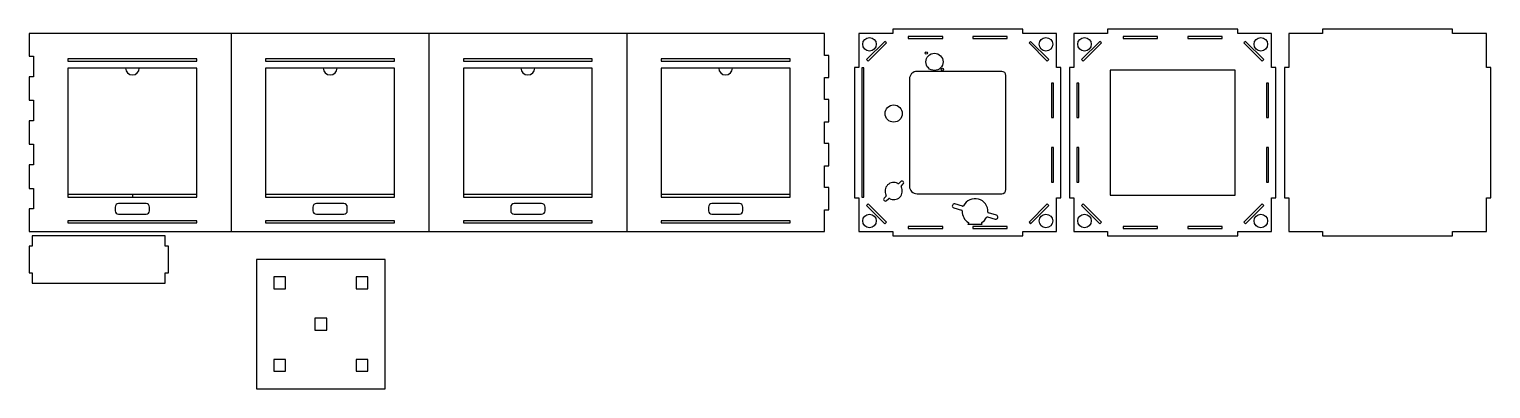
# Model space of a CAD drawing. Header units: millimetres. Extents: x -737 to 1422, y -378 to 152.
import ezdxf

# ---------------------------------------------------------------- set-up
doc = ezdxf.new("R2010")
doc.units = ezdxf.units.MM
doc.linetypes.add('CENTERX2', pattern=[20.32, 12.7, -2.54, 2.54, -2.54])

msp = doc.modelspace()

# ---------------------------------------------------------------- linework, layer by layer
at = {"color": 7, "linetype": 'Continuous', "lineweight": 25}
for p, q in [((538.9, 152.4), (538.9, 146.1)), ((731.1, 152.4), (538.9, 152.4)), ((731.1, 146.1), (731.1, 152.4)), ((856.4, 152.4), (856.4, 146.1)), ((1048.6, 152.4), (856.4, 152.4)), ((1048.6, 146.1), (1048.6, 152.4)), ((1173.9, 152.4), (1173.9, 146.1)), ((1366.1, 152.4), (1173.9, 152.4)), ((1366.1, 146.1), (1366.1, 152.4)), ((-736.6, 146.1), (-736.6, 112.7)), ((438.1, 146.1), (-736.6, 146.1)), ((438.1, 113.9), (438.1, 146.1)), ((488.9, 146.1), (488.9, 96.1)), ((538.9, 146.1), (488.9, 146.1)), ((527.4, 134.6), (500.4, 107.6)), ((502.8, 105.3), (529.7, 132.2)), ((529.7, 132.2), (527.4, 134.6)), ((612.8, 141.6), (562, 141.6)), ((562, 141.6), (562, 138.7)), ((562, 138.7), (612.8, 138.7)), ((612.8, 138.7), (612.8, 141.6)), ((708, 141.6), (657.2, 141.6)), ((657.2, 141.6), (657.2, 138.7)), ((657.2, 138.7), (708, 138.7)), ((708, 138.7), (708, 141.6)), ((781, 146.1), (731.1, 146.1)), ((742.6, 134.6), (740.3, 132.2)), ((740.3, 132.2), (767.2, 105.3)), ((769.6, 107.6), (742.6, 134.6)), ((781, 96.1), (781, 146.1)), ((806.5, 146.1), (806.5, 96.1)), ((856.4, 146.1), (806.5, 146.1)), ((844.9, 134.6), (817.9, 107.6)), ((820.3, 105.3), (847.2, 132.2)), ((847.2, 132.2), (844.9, 134.6)), ((930.3, 141.6), (879.5, 141.6)), ((879.5, 141.6), (879.5, 138.7)), ((879.5, 138.7), (930.3, 138.7)), ((930.3, 138.7), (930.3, 141.6)), ((974.7, 141.6), (974.7, 138.7)), ((1025.5, 141.6), (974.7, 141.6)), ((974.7, 138.7), (1025.5, 138.7)), ((1025.5, 138.7), (1025.5, 141.6)), ((1098.5, 146.1), (1048.6, 146.1)), ((1060.1, 134.6), (1057.8, 132.2)), ((1057.8, 132.2), (1084.7, 105.3)), ((1087.1, 107.6), (1060.1, 134.6)), ((1098.5, 96.1), (1098.5, 146.1)), ((1124, 146.1), (1124, 96.1)), ((1173.9, 146.1), (1124, 146.1)), ((1416, 146.1), (1366.1, 146.1)), ((1416, 96.1), (1416, 146.1)), ((-736.6, 112.7), (-730.2, 112.7)), ((-730.2, 112.7), (-730.2, 82.3)), ((-488.9, 108.7), (-679.5, 108.7)), ((-679.5, 108.7), (-679.5, 105.4)), ((-488.9, 105.4), (-488.9, 108.7)), ((-196.8, 108.7), (-387.4, 108.7)), ((-387.4, 108.7), (-387.4, 105.4)), ((-196.8, 105.4), (-196.8, 108.7)), ((95.2, 108.7), (-95.2, 108.7)), ((-95.2, 108.7), (-95.2, 105.4)), ((95.2, 105.4), (95.2, 108.7)), ((387.4, 108.7), (196.8, 108.7)), ((196.8, 108.7), (196.8, 105.4)), ((387.4, 105.4), (387.4, 108.7)), ((444.5, 113.9), (438.1, 113.9)), ((444.5, 81.1), (444.5, 113.9)), ((-679.5, 105.4), (-488.9, 105.4)), ((-488.9, 95.2), (-679.5, 95.2)), ((-679.5, 95.2), (-679.5, -95.2)), ((-488.9, -95.2), (-488.9, 95.2)), ((-387.4, 105.4), (-196.8, 105.4)), ((-196.8, 95.2), (-387.4, 95.2)), ((-387.4, 95.2), (-387.4, -95.2)), ((-196.8, -95.2), (-196.8, 95.2)), ((-95.2, 105.4), (95.2, 105.4)), ((95.2, 95.2), (-95.2, 95.2)), ((-95.2, 95.2), (-95.2, -95.2)), ((95.2, -95.2), (95.2, 95.2)), ((196.8, 105.4), (387.4, 105.4)), ((387.4, 95.2), (196.8, 95.2)), ((196.8, 95.2), (196.8, -95.2)), ((387.4, -95.2), (387.4, 95.2)), ((482.6, 96.1), (482.6, -96.1)), ((488.9, 96.1), (482.6, 96.1)), ((493.4, 95.3), (493.4, -95.2)), ((496.3, 95.3), (493.4, 95.3)), ((496.3, -95.2), (496.3, 95.3)), ((500.4, 107.6), (502.8, 105.3)), ((699.9, 90.3), (574.9, 90.3)), ((767.2, 105.3), (769.6, 107.6)), ((787.4, 96.1), (781, 96.1)), ((787.4, -96.1), (787.4, 96.1)), ((800.1, 96.1), (800.1, -96.1)), ((806.5, 96.1), (800.1, 96.1)), ((817.9, 107.6), (820.3, 105.3)), ((1044.6, 92.1), (860.4, 92.1)), ((860.4, 92.1), (860.4, -92.1)), ((1044.6, -92.1), (1044.6, 92.1)), ((1084.7, 105.3), (1087.1, 107.6)), ((1104.9, 96.1), (1098.5, 96.1)), ((1104.9, -96.1), (1104.9, 96.1)), ((1117.6, 96.1), (1117.6, -96.1)), ((1124, 96.1), (1117.6, 96.1)), ((1422.4, 96.1), (1416, 96.1)), ((1422.4, -96.1), (1422.4, 96.1)), ((-736.6, 82.3), (-736.6, 47.7)), ((-730.2, 82.3), (-736.6, 82.3)), ((438.1, 48.9), (438.1, 81.1)), ((438.1, 81.1), (444.5, 81.1)), ((563.6, 79), (563.6, -79)), ((706.2, -84), (706.2, 84)), ((776.6, 73), (773.7, 73)), ((773.7, 73), (773.7, 22.2)), ((776.6, 22.2), (776.6, 73)), ((813.8, 73), (810.9, 73)), ((810.9, 73), (810.9, 22.2)), ((813.8, 22.2), (813.8, 73)), ((1091.2, 73), (1091.2, 22.2)), ((1094.1, 73), (1091.2, 73)), ((1094.1, 22.2), (1094.1, 73)), ((-736.6, 47.7), (-730.2, 47.7)), ((-730.2, 47.7), (-730.2, 17.3)), ((444.5, 48.9), (438.1, 48.9)), ((444.5, 16.1), (444.5, 48.9)), ((773.7, 22.2), (776.6, 22.2)), ((810.9, 22.2), (813.8, 22.2)), ((1091.2, 22.2), (1094.1, 22.2)), ((-736.6, 17.3), (-736.6, -17.3)), ((-730.2, 17.3), (-736.6, 17.3)), ((438.1, -16.1), (438.1, 16.1)), ((438.1, 16.1), (444.5, 16.1)), ((-736.6, -17.3), (-730.2, -17.3)), ((-730.2, -17.3), (-730.2, -47.7)), ((444.5, -16.1), (438.1, -16.1)), ((444.5, -48.9), (444.5, -16.1)), ((776.6, -22.2), (773.7, -22.2)), ((773.7, -22.2), (773.7, -73)), ((776.6, -73), (776.6, -22.2)), ((813.8, -22.2), (810.9, -22.2)), ((810.9, -22.2), (810.9, -73)), ((813.8, -73), (813.8, -22.2)), ((1094.1, -22.2), (1091.2, -22.2)), ((1091.2, -22.2), (1091.2, -73)), ((1094.1, -73), (1094.1, -22.2)), ((-736.6, -47.7), (-736.6, -82.3)), ((-730.2, -47.7), (-736.6, -47.7)), ((438.1, -81.1), (438.1, -48.9)), ((438.1, -48.9), (444.5, -48.9)), ((-736.6, -82.3), (-730.2, -82.3)), ((-730.2, -82.3), (-730.2, -112.7)), ((444.5, -81.1), (438.1, -81.1)), ((444.5, -113.9), (444.5, -81.1)), ((550.8, -72.2), (548.1, -74.9)), ((551.7, -78.5), (554.4, -75.8)), ((773.7, -73), (776.6, -73)), ((810.9, -73), (813.8, -73)), ((1091.2, -73), (1094.1, -73)), ((-679.5, -95.2), (-488.9, -95.2)), ((-563.9, -104.8), (-604.5, -104.8)), ((-387.4, -95.2), (-196.8, -95.2)), ((-271.8, -104.8), (-312.4, -104.8)), ((-95.2, -95.2), (95.2, -95.2)), ((20.3, -104.8), (-20.3, -104.8)), ((196.8, -95.2), (387.4, -95.2)), ((312.4, -104.8), (271.8, -104.8)), ((482.6, -96.1), (488.9, -96.1)), ((488.9, -96.1), (488.9, -146.1)), ((493.4, -95.2), (496.3, -95.2)), ((502.8, -105.3), (500.4, -107.6)), ((500.4, -107.6), (527.4, -134.6)), ((529.7, -132.2), (502.8, -105.3)), ((529.1, -93.9), (526.3, -96.7)), ((529.9, -100.3), (532.7, -97.5)), ((574.9, -90.3), (699.9, -90.3)), ((642.2, -108.4), (630.7, -105.3)), ((767.2, -105.3), (740.3, -132.2)), ((742.6, -134.6), (769.6, -107.6)), ((769.6, -107.6), (767.2, -105.3)), ((781, -146.1), (781, -96.1)), ((781, -96.1), (787.4, -96.1)), ((800.1, -96.1), (806.5, -96.1)), ((806.5, -96.1), (806.5, -146.1)), ((820.3, -105.3), (817.9, -107.6)), ((817.9, -107.6), (844.9, -134.6)), ((847.2, -132.2), (820.3, -105.3)), ((860.4, -92.1), (1044.6, -92.1)), ((1084.7, -105.3), (1057.8, -132.2)), ((1060.1, -134.6), (1087.1, -107.6)), ((1087.1, -107.6), (1084.7, -105.3)), ((1098.5, -146.1), (1098.5, -96.1)), ((1098.5, -96.1), (1104.9, -96.1)), ((1117.6, -96.1), (1124, -96.1)), ((1124, -96.1), (1124, -146.1)), ((1416, -96.1), (1422.4, -96.1)), ((1416, -146.1), (1416, -96.1)), ((-736.6, -112.7), (-736.6, -146.1)), ((-730.2, -112.7), (-736.6, -112.7)), ((-609.6, -109.9), (-609.6, -115.4)), ((-604.5, -120.5), (-563.9, -120.5)), ((-558.8, -115.4), (-558.8, -109.9)), ((-317.5, -109.9), (-317.5, -115.4)), ((-312.4, -120.5), (-271.8, -120.5)), ((-266.7, -115.4), (-266.7, -109.9)), ((-25.4, -109.9), (-25.4, -115.4)), ((-20.3, -120.5), (20.3, -120.5)), ((25.4, -115.4), (25.4, -109.9)), ((266.7, -109.9), (266.7, -115.4)), ((271.8, -120.5), (312.4, -120.5)), ((317.5, -115.4), (317.5, -109.9)), ((438.1, -113.9), (444.5, -113.9)), ((438.1, -146.1), (438.1, -113.9)), ((629.2, -111.2), (640.7, -114.3)), ((679, -124.5), (690.5, -127.6)), ((692.1, -121.7), (680.6, -118.6)), ((-736.6, -146.1), (438.1, -146.1)), ((-488.9, -130), (-679.5, -130)), ((-679.5, -130), (-679.5, -133.3)), ((-679.5, -133.3), (-488.9, -133.3)), ((-488.9, -133.3), (-488.9, -130)), ((-196.8, -130), (-387.4, -130)), ((-387.4, -130), (-387.4, -133.3)), ((-387.4, -133.3), (-196.8, -133.3)), ((-196.8, -133.3), (-196.8, -130)), ((95.2, -130), (-95.2, -130)), ((-95.2, -130), (-95.2, -133.3)), ((-95.2, -133.3), (95.2, -133.3)), ((95.2, -133.3), (95.2, -130)), ((387.4, -130), (196.8, -130)), ((196.8, -130), (196.8, -133.3)), ((196.8, -133.3), (387.4, -133.3)), ((387.4, -133.3), (387.4, -130)), ((488.9, -146.1), (538.9, -146.1)), ((527.4, -134.6), (529.7, -132.2)), ((538.9, -146.1), (538.9, -152.4)), ((562, -138.7), (562, -141.6)), ((612.8, -138.7), (562, -138.7)), ((562, -141.6), (612.8, -141.6)), ((612.8, -141.6), (612.8, -138.7)), ((650, -135), (671.2, -135)), ((657.2, -138.7), (657.2, -141.6)), ((708, -138.7), (657.2, -138.7)), ((657.2, -141.6), (708, -141.6)), ((708, -141.6), (708, -138.7)), ((731.1, -152.4), (731.1, -146.1)), ((731.1, -146.1), (781, -146.1)), ((740.3, -132.2), (742.6, -134.6)), ((806.5, -146.1), (856.4, -146.1)), ((844.9, -134.6), (847.2, -132.2)), ((856.4, -146.1), (856.4, -152.4)), ((930.3, -138.7), (879.5, -138.7)), ((879.5, -138.7), (879.5, -141.6)), ((879.5, -141.6), (930.3, -141.6)), ((930.3, -141.6), (930.3, -138.7)), ((1025.5, -138.7), (974.7, -138.7)), ((974.7, -138.7), (974.7, -141.6)), ((974.7, -141.6), (1025.5, -141.6)), ((1025.5, -141.6), (1025.5, -138.7)), ((1048.6, -152.4), (1048.6, -146.1)), ((1048.6, -146.1), (1098.5, -146.1)), ((1057.8, -132.2), (1060.1, -134.6)), ((1124, -146.1), (1173.9, -146.1)), ((1173.9, -146.1), (1173.9, -152.4)), ((1366.1, -152.4), (1366.1, -146.1)), ((1366.1, -146.1), (1416, -146.1)), ((-736.6, -167.6), (-736.6, -207)), ((-732.2, -167.6), (-736.6, -167.6)), ((-732.2, -152.4), (-732.2, -167.6)), ((-535.6, -152.4), (-732.2, -152.4)), ((-535.6, -167.6), (-535.6, -152.4)), ((-531.1, -167.6), (-535.6, -167.6)), ((-531.1, -207), (-531.1, -167.6)), ((538.9, -152.4), (731.1, -152.4)), ((856.4, -152.4), (1048.6, -152.4)), ((1173.9, -152.4), (1366.1, -152.4)), ((-401.1, -187.3), (-401.1, -377.8)), ((-210.6, -187.3), (-401.1, -187.3)), ((-210.6, -377.8), (-210.6, -187.3)), ((-736.6, -207), (-732.2, -207)), ((-732.2, -207), (-732.2, -222.2)), ((-535.6, -222.2), (-535.6, -207)), ((-535.6, -207), (-531.1, -207)), ((-375.4, -213), (-375.4, -230.3)), ((-358.1, -213), (-375.4, -213)), ((-358.1, -230.3), (-358.1, -213)), ((-253.6, -213), (-253.6, -230.3)), ((-236.3, -213), (-253.6, -213)), ((-236.3, -230.3), (-236.3, -213)), ((-732.2, -222.2), (-535.6, -222.2)), ((-375.4, -230.3), (-358.1, -230.3)), ((-253.6, -230.3), (-236.3, -230.3)), ((-314.5, -273.9), (-314.5, -291.2)), ((-297.2, -273.9), (-314.5, -273.9)), ((-297.2, -291.2), (-297.2, -273.9)), ((-314.5, -291.2), (-297.2, -291.2)), ((-375.4, -334.8), (-375.4, -352.1)), ((-358.1, -334.8), (-375.4, -334.8)), ((-358.1, -352.1), (-358.1, -334.8)), ((-236.3, -334.8), (-253.6, -334.8)), ((-253.6, -334.8), (-253.6, -352.1)), ((-236.3, -352.1), (-236.3, -334.8)), ((-375.4, -352.1), (-358.1, -352.1)), ((-253.6, -352.1), (-236.3, -352.1)), ((-401.1, -377.8), (-210.6, -377.8))]:
    msp.add_line(p, q, dxfattribs=at)
at = {"color": 7, "linetype": 'Continuous'}
for p, q in [((-438.1, 146.1), (-438.1, -146.1)), ((-146.1, 146.1), (-146.1, -146.1)), ((146.1, 146.1), (146.1, -146.1)), ((-574, 95.2), (-594.4, 95.2)), ((-281.9, 95.2), (-302.3, 95.2)), ((10.2, 95.2), (-10.2, 95.2)), ((302.3, 95.2), (281.9, 95.2)), ((-679.5, -90.8), (-488.9, -90.8)), ((-387.4, -90.8), (-196.8, -90.8)), ((-95.2, -90.8), (95.2, -90.8)), ((196.8, -90.8), (387.4, -90.8))]:
    msp.add_line(p, q, dxfattribs=at)
at = {"color": 7, "linetype": 'CENTERX2'}
msp.add_line((-584.2, -90.8), (-584.2, -95.2), dxfattribs=at)
at = {"color": 7, "linetype": 'Continuous', "lineweight": 25}
for centre, radius in [((504.7, 130.3), 10), ((765.3, 130.3), 10), ((822.2, 130.3), 10), ((1082.8, 130.3), 10), ((588.4, 117.3), 1.71), ((600.6, 104.3), 12.7), ((612.4, 93.3), 1.71), ((540.4, 28.1), 12.7), ((504.7, -130.3), 10), ((765.3, -130.3), 10), ((822.2, -130.3), 10), ((1082.8, -130.3), 10)]:
    msp.add_circle(centre, radius, dxfattribs=at)
at = {"color": 7, "linetype": 'Continuous'}
for centre in [(-584.2, 95.2), (-292.1, 95.2), (0, 95.2), (292.1, 95.2)]:
    msp.add_arc(centre, 10.2, 180, 0, dxfattribs=at)
at = {"color": 7, "linetype": 'Continuous', "lineweight": 25}
for centre, radius, start, end in [((574.9, 79), 11.3, 90, 180), ((699.9, 84), 6.3, 360, 90), ((540.4, -86.2), 12.7, 60.8412, 209.1588), ((540.4, -86.2), 12.7, 240.8412, 29.1588), ((547.2, -74), 1.27, 240.8412, 315), ((552.6, -74), 2.54, 315, 135), ((552.6, -79.4), 1.27, 135, 209.1588), ((574.9, -79), 11.3, 180, 270), ((699.9, -84), 6.3, 270, 360), ((-604.5, -109.9), 5.08, 90, 180), ((-563.9, -109.9), 5.08, 0, 90), ((-312.4, -109.9), 5.08, 90, 180), ((-271.8, -109.9), 5.08, 0, 90), ((-20.3, -109.9), 5.08, 90, 180), ((20.3, -109.9), 5.08, 0, 90), ((271.8, -109.9), 5.08, 90, 180), ((312.4, -109.9), 5.08, 0, 90), ((528.1, -98.5), 2.54, 135, 315), ((528.2, -93), 1.27, 315, 29.1588), ((533.6, -98.4), 1.27, 60.8412, 135), ((630, -108.2), 3.05, 75, 255), ((642.6, -107.2), 1.27, 255, 332.7234), ((660.6, -116.5), 19, 357.2766, 152.7234), ((-604.5, -115.4), 5.08, 180, 270), ((-563.9, -115.4), 5.08, 270, 0), ((-312.4, -115.4), 5.08, 180, 270), ((-271.8, -115.4), 5.08, 270, 0), ((-20.3, -115.4), 5.08, 180, 270), ((20.3, -115.4), 5.08, 270, 0), ((271.8, -115.4), 5.08, 180, 270), ((312.4, -115.4), 5.08, 270, 0), ((640.3, -115.5), 1.27, 357.2766, 75), ((660.6, -116.5), 19, 177.2766, 238.4703), ((660.6, -116.5), 19, 301.5297, 332.7234), ((678.7, -125.8), 1.27, 75, 152.7234), ((680.9, -117.4), 1.27, 177.2766, 255), ((691.3, -124.7), 3.05, 255, 75), ((650, -133.8), 1.27, 270, 58.4703), ((671.2, -133.8), 1.27, 121.5297, 270)]:
    msp.add_arc(centre, radius, start, end, dxfattribs=at)

doc.saveas('drawing.dxf')
